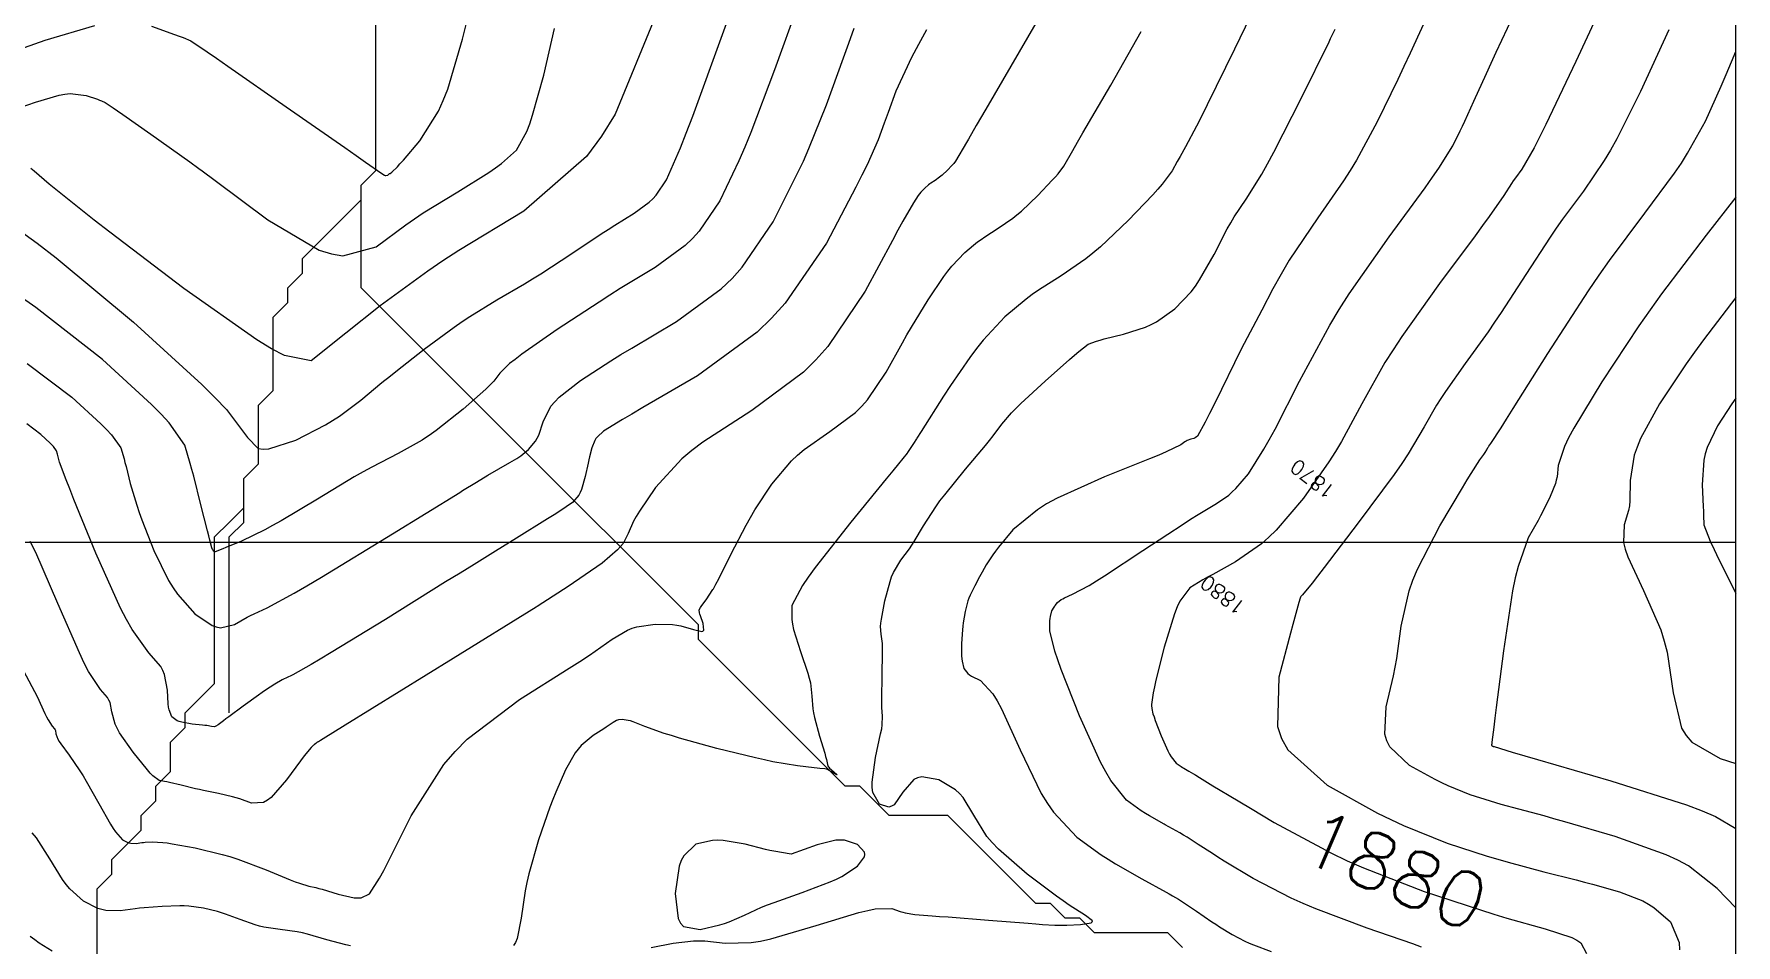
# Model space of a CAD drawing. Header units: metres. Extents: x 837475 to 838479, y 1189012 to 1191015.
# Drawn here: x 838360.5 to 838476.5, y 1189786.4 to 1189848.5 of the extents above; entities that cross this region are included whole.
import ezdxf

# ---------------------------------------------------------------- set-up
doc = ezdxf.new("R2010")
doc.units = ezdxf.units.M
doc.header["$LTSCALE"] = 0.3
doc.layers.add('COORD', color=7, linetype='Continuous', lineweight=20)
for name, color, linetype in [('COTAS 10', 1, 'Continuous'), ('COTAS INT', 252, 'Continuous'), ('DRENAJE', 5, 'Continuous'), ('TEXT', 7, 'Continuous')]:
    doc.layers.add(name, color=color, linetype=linetype)
doc.styles.get("Standard").update_dxf_attribs({"font": 'simplex.shx'})

msp = doc.modelspace()

# ---------------------------------------------------------------- linework, layer by layer
at = {"layer": 'COORD'}
msp.add_line((837476.51, 1189813.87), (838476.51, 1189813.87), dxfattribs=at)
msp.add_lwpolyline([(837476.51, 1189013.87), (838476.51, 1189013.87), (838476.51, 1191013.87), (837476.51, 1191013.87)], close=True, dxfattribs=at)
at = {"layer": 'COTAS 10'}
for points in [[(838359.51, 1189835.15), (838360.74, 1189834.25), (838362.03, 1189833.26), (838367.29, 1189828.88), (838371.95, 1189824.63), (838372.87, 1189823.72), (838373.64, 1189822.92), (838375.06, 1189821), (838375.8, 1189820.26), (838376.13, 1189820.21), (838376.52, 1189820.22), (838378.36, 1189820.82), (838380.38, 1189821.87), (838380.87, 1189822.17), (838381.34, 1189822.46), (838382.8, 1189823.55), (838384.23, 1189824.75), (838384.43, 1189824.91), (838384.69, 1189825.12), (838385.17, 1189825.5), (838387.11, 1189827.03), (838389.15, 1189828.54), (838389.69, 1189828.91), (838390.22, 1189829.26), (838392.07, 1189830.39), (838393.94, 1189831.48), (838394.49, 1189831.82), (838395.05, 1189832.17), (838397.18, 1189833.56), (838399.17, 1189834.89), (838399.65, 1189835.2), (838400.1, 1189835.49), (838401.43, 1189836.3), (838402.45, 1189837.05), (838402.7, 1189837.29), (838402.93, 1189837.54), (838403.63, 1189838.57), (838404.58, 1189840.77), (838404.97, 1189841.76), (838405.41, 1189842.92), (838407.45, 1189848.48), (838409.46, 1189854.06)], [(838467.61, 1189850.96), (838465.59, 1189846.65), (838463.55, 1189842.35), (838463.12, 1189841.49), (838462.75, 1189840.76), (838461.93, 1189839.31), (838461.48, 1189838.71), (838461.34, 1189838.52), (838461.21, 1189838.32), (838460.69, 1189837.52), (838459.69, 1189836.07), (838459.25, 1189835.47), (838458.74, 1189834.77), (838456.31, 1189831.5), (838453.74, 1189827.89), (838453.14, 1189826.98), (838452.59, 1189826.11), (838451.02, 1189823.29), (838449.64, 1189820.74), (838449.22, 1189820.04), (838448.77, 1189819.34), (838447.03, 1189816.86), (838445.18, 1189814.69), (838444.68, 1189814.2), (838444.18, 1189813.75), (838442.4, 1189812.52), (838440.85, 1189811.67), (838440.5, 1189811.48), (838440.18, 1189811.29), (838439.3, 1189810.75), (838438.62, 1189809.85), (838438.43, 1189809.45), (838438.24, 1189808.98), (838437.54, 1189806.71), (838436.98, 1189804.45), (838436.88, 1189803.99), (838436.79, 1189803.59), (838436.68, 1189802.8), (838436.67, 1189802.73), (838436.71, 1189802.53), (838436.78, 1189802.16), (838436.85, 1189801.95), (838436.93, 1189801.71), (838437.33, 1189800.65), (838437.8, 1189799.63), (838437.91, 1189799.41), (838438.02, 1189799.23), (838438.37, 1189798.79), (838438.7, 1189798.56), (838438.79, 1189798.5), (838438.88, 1189798.44), (838439.23, 1189798.24), (838439.55, 1189798.06), (838439.63, 1189798.01), (838439.71, 1189797.97), (838439.95, 1189797.81), (838440.86, 1189797.25), (838441.36, 1189796.95), (838441.97, 1189796.59), (838443.43, 1189795.72), (838445.05, 1189794.75), (838448.91, 1189792.67), (838450.02, 1189792.14), (838451.13, 1189791.65), (838455.26, 1189790.04), (838459.1, 1189788.78), (838460.02, 1189788.49), (838460.89, 1189788.22), (838463.52, 1189787.5), (838465.32, 1189786.91), (838465.66, 1189786.73), (838465.93, 1189786.54), (838466.33, 1189785.81)], [(838359.79, 1189805.09), (838360.74, 1189803.35), (838361.25, 1189802.19), (838361.37, 1189801.95), (838361.47, 1189801.75), (838361.75, 1189801.32), (838361.92, 1189801.13), (838361.95, 1189801.07), (838361.97, 1189801.01), (838362.01, 1189800.79), (838362.15, 1189800.43), (838362.24, 1189800.28), (838362.34, 1189800.11), (838362.91, 1189799.34), (838363.64, 1189798.28), (838363.86, 1189797.93), (838364.08, 1189797.56), (838364.94, 1189796.03), (838365.73, 1189794.63), (838365.91, 1189794.34), (838366.08, 1189794.1), (838366.54, 1189793.57), (838366.91, 1189793.38), (838367.01, 1189793.35), (838367.11, 1189793.33), (838367.47, 1189793.32), (838367.86, 1189793.37), (838367.98, 1189793.38), (838368.1, 1189793.4), (838368.56, 1189793.43), (838369.3, 1189793.39), (838369.6, 1189793.35), (838369.94, 1189793.3), (838371.5, 1189793.02), (838373.35, 1189792.57), (838373.87, 1189792.42), (838374.4, 1189792.25), (838376.34, 1189791.51), (838377.98, 1189790.83), (838378.32, 1189790.7), (838378.61, 1189790.6), (838379.24, 1189790.41), (838379.73, 1189790.31), (838379.93, 1189790.25), (838380.16, 1189790.19), (838381.24, 1189789.85), (838382.34, 1189789.61), (838382.59, 1189789.6), (838382.81, 1189789.61), (838383.39, 1189789.87), (838384.07, 1189790.95), (838384.35, 1189791.48), (838384.68, 1189792.11), (838386.21, 1189795.21), (838388.44, 1189798.71), (838389.21, 1189799.59), (838390.04, 1189800.43), (838393.6, 1189803.14), (838396.99, 1189805.26), (838397.72, 1189805.73), (838398.37, 1189806.15), (838399.93, 1189807.25), (838400.97, 1189807.86), (838401.28, 1189807.99), (838401.6, 1189808.09), (838402.84, 1189808.27), (838404.04, 1189808.24), (838404.33, 1189808.2), (838404.61, 1189808.16), (838405.47, 1189807.91), (838406.03, 1189807.77), (838406.11, 1189807.8), (838406.17, 1189807.86), (838406.12, 1189808.31), (838405.94, 1189808.84), (838405.9, 1189808.95), (838405.87, 1189809.04), (838405.84, 1189809.24), (838405.93, 1189809.41), (838405.98, 1189809.47), (838406.04, 1189809.55), (838406.33, 1189809.93), (838406.79, 1189810.64), (838406.82, 1189810.69), (838406.99, 1189811), (838407.19, 1189811.37), (838408.04, 1189813.08), (838409.05, 1189815.03), (838409.34, 1189815.55), (838409.65, 1189816.06), (838410.8, 1189817.83), (838412.14, 1189819.41), (838412.56, 1189819.81), (838413, 1189820.19), (838414.76, 1189821.41), (838416.5, 1189822.7), (838416.93, 1189823.13), (838417.33, 1189823.58), (838418.59, 1189825.46), (838419.7, 1189827.47), (838420.01, 1189828), (838420.32, 1189828.54), (838421.45, 1189830.39), (838422.53, 1189831.98), (838422.8, 1189832.34), (838423.07, 1189832.68), (838423.96, 1189833.63), (838424.55, 1189834.12), (838424.82, 1189834.34), (838425.06, 1189834.52), (838425.31, 1189834.7), (838426.23, 1189835.29), (838427.22, 1189835.97), (838427.51, 1189836.2), (838427.81, 1189836.45), (838428.94, 1189837.52), (838429.92, 1189838.55), (838430.13, 1189838.78), (838430.31, 1189838.98), (838430.7, 1189839.52), (838431.32, 1189840.59), (838431.63, 1189841.14), (838432.01, 1189841.79), (838433.9, 1189845.04), (838435.98, 1189848.7)], [(838476.51, 1189823.68), (838476.24, 1189823.3), (838475.25, 1189821.81), (838474.55, 1189820.33), (838474.42, 1189819.9), (838474.32, 1189819.46), (838474.21, 1189817.78), (838474.27, 1189816.3), (838474.29, 1189815.99), (838474.3, 1189815.71), (838474.33, 1189815.05), (838474.75, 1189813.93), (838475.02, 1189813.36), (838475.35, 1189812.68), (838476.51, 1189810.38)]]:
    msp.add_lwpolyline(points, dxfattribs=at)
at = {"layer": 'COTAS INT'}
for points in [[(838368.52, 1189849.05), (838370.1, 1189848.5), (838370.42, 1189848.38), (838370.69, 1189848.28), (838371.21, 1189848.06), (838372.32, 1189847.3), (838372.95, 1189846.87), (838373.73, 1189846.33), (838377.71, 1189843.56), (838381.69, 1189840.78), (838382.47, 1189840.24), (838383.11, 1189839.79), (838384.23, 1189839), (838384.41, 1189838.89), (838384.46, 1189838.88), (838384.5, 1189838.87), (838384.62, 1189838.9), (838384.72, 1189838.98), (838384.75, 1189839), (838384.79, 1189839.02), (838384.91, 1189839.1), (838385.28, 1189839.47), (838385.46, 1189839.68), (838385.69, 1189839.93), (838386.81, 1189841.23), (838388.08, 1189843.26), (838388.41, 1189843.98), (838388.72, 1189844.77), (838389.73, 1189848.18), (838390.54, 1189851.48)], [(838444.17, 1189851.31), (838442.34, 1189847.5), (838440.47, 1189843.69), (838440.08, 1189842.9), (838439.74, 1189842.24), (838439, 1189840.82), (838438.63, 1189840.18), (838438.43, 1189839.83), (838438.08, 1189839.19), (838437.41, 1189838.28), (838437.11, 1189837.94), (838436.77, 1189837.55), (838435.1, 1189835.8), (838433.2, 1189834), (838432.69, 1189833.58), (838432.21, 1189833.19), (838430.53, 1189832.04), (838428.97, 1189831.05), (838428.55, 1189830.75), (838428.14, 1189830.44), (838426.69, 1189829.24), (838425.2, 1189827.65), (838424.75, 1189827.08), (838424.29, 1189826.47), (838422.99, 1189824.56), (838422.5, 1189823.83), (838420.98, 1189821.42), (838420.68, 1189820.96), (838420.66, 1189820.92), (838420.45, 1189820.59), (838420.06, 1189819.98), (838420.04, 1189819.96), (838420.03, 1189819.95), (838420.03, 1189819.95), (838420.02, 1189819.93), (838419.43, 1189819.2), (838419.06, 1189818.74), (838418.59, 1189818.18), (838416.19, 1189815.23), (838413.76, 1189812.13), (838413.28, 1189811.48), (838412.89, 1189810.9), (838412.17, 1189809.55), (838412.16, 1189808.59), (838412.22, 1189808.27), (838412.29, 1189807.91), (838412.76, 1189806.41), (838413.26, 1189804.92), (838413.35, 1189804.58), (838413.43, 1189804.26), (838413.53, 1189803.36), (838413.6, 1189802.5), (838413.65, 1189802.22), (838413.71, 1189801.91), (838414.06, 1189800.63), (838414.41, 1189799.47), (838414.47, 1189799.24), (838414.53, 1189799.05), (838414.59, 1189798.69), (838414.65, 1189798.56), (838414.69, 1189798.51), (838414.74, 1189798.45), (838415.03, 1189798.19), (838415.25, 1189798), (838415.25, 1189797.99), (838415.24, 1189797.99), (838414.99, 1189798.13), (838414.66, 1189798.32), (838414.59, 1189798.35), (838414.54, 1189798.38), (838414.41, 1189798.41), (838414.08, 1189798.43), (838413.9, 1189798.44), (838413.68, 1189798.47), (838412.55, 1189798.6), (838410.87, 1189798.89), (838410.3, 1189799.01), (838409.68, 1189799.15), (838407.05, 1189799.8), (838404.52, 1189800.5), (838403.96, 1189800.67), (838403.46, 1189800.82), (838402.15, 1189801.29), (838401.35, 1189801.61), (838401.18, 1189801.67), (838401.02, 1189801.71), (838400.61, 1189801.78), (838400.35, 1189801.74), (838400.28, 1189801.72), (838400.21, 1189801.7), (838399.98, 1189801.56), (838399.65, 1189801.33), (838399.51, 1189801.24), (838399.35, 1189801.14), (838398.62, 1189800.68), (838397.81, 1189800), (838397.6, 1189799.75), (838397.4, 1189799.49), (838396.73, 1189798.34), (838396.07, 1189796.82), (838395.88, 1189796.32), (838395.68, 1189795.78), (838394.91, 1189793.56), (838394.24, 1189791.25), (838394.1, 1189790.66), (838393.98, 1189790.09), (838393.71, 1189788.23), (838393.44, 1189786.84), (838393.33, 1189786.57), (838393.19, 1189786.35)], [(838412.59, 1189850.53), (838410.98, 1189846.09), (838409.37, 1189841.81), (838408.96, 1189840.81), (838408.56, 1189839.87), (838407.26, 1189837.14), (838405.85, 1189835.08), (838405.39, 1189834.57), (838404.9, 1189834.09), (838402.86, 1189832.61), (838400.47, 1189831.16), (838399.76, 1189830.71), (838399.03, 1189830.24), (838396.18, 1189828.36), (838393.76, 1189826.68), (838393.3, 1189826.33), (838392.92, 1189826.04), (838392.27, 1189825.4), (838391.85, 1189824.84), (838391.6, 1189824.59), (838391.3, 1189824.31), (838389.76, 1189822.94), (838387.93, 1189821.49), (838387.45, 1189821.15), (838387.27, 1189821.02), (838386.97, 1189820.83), (838385.33, 1189819.92), (838383.53, 1189818.99), (838382.95, 1189818.66), (838382.33, 1189818.31), (838379.83, 1189816.8), (838377.37, 1189815.33), (838376.78, 1189815), (838376.24, 1189814.71), (838374.65, 1189813.94), (838373.59, 1189813.5), (838373.38, 1189813.42), (838373.21, 1189813.34), (838372.92, 1189813.22), (838372.87, 1189813.21), (838372.85, 1189813.21), (838372.84, 1189813.21), (838372.78, 1189813.25), (838372.72, 1189813.32), (838372.7, 1189813.35), (838372.69, 1189813.37), (838372.63, 1189813.48), (838372.49, 1189814), (838372.42, 1189814.29), (838372.33, 1189814.64), (838371.89, 1189816.41), (838371.4, 1189818.36), (838371.28, 1189818.82), (838371.17, 1189819.24), (838370.8, 1189820.49), (838369.73, 1189822), (838369.18, 1189822.59), (838368.52, 1189823.26), (838365.19, 1189826.32), (838360.64, 1189829.88), (838359.21, 1189830.86)], [(838455.96, 1189850.83), (838454.3, 1189847.22), (838453.87, 1189846.3), (838453.46, 1189845.42), (838452.06, 1189842.53), (838450.64, 1189839.92), (838450.21, 1189839.21), (838449.76, 1189838.5), (838448.01, 1189835.98), (838446.07, 1189833.09), (838445.52, 1189832.15), (838444.95, 1189831.15), (838444.19, 1189829.69), (838442.8, 1189827.02), (838440.99, 1189823.35), (838440.64, 1189822.64), (838440.34, 1189822.06), (838439.81, 1189821.09), (838439.66, 1189820.99), (838439.61, 1189820.96), (838439.56, 1189820.94), (838439.36, 1189820.88), (838439.11, 1189820.79), (838439.04, 1189820.76), (838438.96, 1189820.71), (838438.67, 1189820.51), (838437.68, 1189820.03), (838437.17, 1189819.81), (838436.55, 1189819.55), (838433.48, 1189818.32), (838430.25, 1189816.87), (838429.53, 1189816.47), (838428.9, 1189816.08), (838427.23, 1189814.7), (838426.25, 1189813.52), (838426.04, 1189813.25), (838425.86, 1189813), (838425.42, 1189812.33), (838425.14, 1189811.81), (838425.05, 1189811.65), (838424.96, 1189811.5), (838424.63, 1189810.89), (838424.31, 1189810.24), (838424.23, 1189810.05), (838424.17, 1189809.86), (838423.97, 1189809.14), (838423.84, 1189808.36), (838423.82, 1189808.13), (838423.79, 1189807.89), (838423.74, 1189806.96), (838423.74, 1189806.11), (838423.76, 1189805.91), (838423.78, 1189805.74), (838423.9, 1189805.25), (838424.16, 1189804.9), (838424.28, 1189804.81), (838424.41, 1189804.72), (838425.02, 1189804.42), (838425.87, 1189803.52), (838426.15, 1189803.05), (838426.46, 1189802.5), (838427.72, 1189799.71), (838429.17, 1189796.73), (838429.58, 1189796.05), (838430.01, 1189795.44), (838431.59, 1189793.75), (838433.26, 1189792.55), (838433.73, 1189792.24), (838434.22, 1189791.93), (838436.01, 1189790.91), (838437.69, 1189789.99), (838437.89, 1189789.87), (838438.11, 1189789.75), (838438.51, 1189789.51), (838439.75, 1189788.7), (838440.8, 1189787.98), (838441.06, 1189787.8), (838441.32, 1189787.64), (838442.17, 1189787.11), (838443.05, 1189786.65), (838443.33, 1189786.52), (838443.63, 1189786.4), (838444.84, 1189785.94)], [(838455.08, 1189786.24), (838454.48, 1189786.46), (838451.38, 1189787.54), (838447.87, 1189788.85), (838447.01, 1189789.22), (838446.19, 1189789.59), (838443.61, 1189790.93), (838441.64, 1189792.11), (838441.21, 1189792.38), (838440.83, 1189792.62), (838439.85, 1189793.25), (838439.11, 1189793.74), (838438.87, 1189793.88), (838438.62, 1189794.03), (838437.62, 1189794.58), (838437.54, 1189794.62), (838436.55, 1189795.19), (838436.26, 1189795.37), (838435.98, 1189795.55), (838434.98, 1189796.27), (838433.9, 1189797.61), (838433.56, 1189798.19), (838433.2, 1189798.86), (838431.77, 1189802.01), (838430.53, 1189805.18), (838430.29, 1189805.85), (838430.09, 1189806.44), (838429.76, 1189807.81), (838429.76, 1189808.51), (838429.77, 1189808.67), (838429.79, 1189808.8), (838429.89, 1189809.18), (838430.04, 1189809.43), (838430.08, 1189809.49), (838430.12, 1189809.55), (838430.27, 1189809.75), (838430.52, 1189809.95), (838430.63, 1189810), (838430.75, 1189810.07), (838431.3, 1189810.31), (838432.43, 1189810.92), (838432.92, 1189811.22), (838433.47, 1189811.57), (838436.1, 1189813.29), (838437.79, 1189814.41), (838438.76, 1189815.05), (838439.34, 1189815.43), (838439.85, 1189815.75), (838441.12, 1189816.51), (838441.95, 1189817.08), (838442.18, 1189817.29), (838442.42, 1189817.52), (838443.28, 1189818.53), (838444.34, 1189820.2), (838444.71, 1189820.84), (838445.1, 1189821.57), (838446.76, 1189824.85), (838448.83, 1189828.67), (838449.47, 1189829.73), (838450.15, 1189830.8), (838452.88, 1189834.7), (838455.33, 1189838.03), (838455.84, 1189838.75), (838456.27, 1189839.37), (838457.21, 1189840.89), (838457.71, 1189841.92), (838457.87, 1189842.25), (838458.03, 1189842.58), (838458.65, 1189843.94), (838459.52, 1189845.84), (838459.84, 1189846.53), (838460.18, 1189847.28), (838461.71, 1189850.55)], [(838358.05, 1189846.96), (838361.27, 1189848.1), (838364.66, 1189849.11)], [(838360.05, 1189826.06), (838363.09, 1189823.76), (838365.07, 1189821.94), (838365.46, 1189821.54), (838365.79, 1189821.19), (838366.43, 1189820.29), (838366.65, 1189819.55), (838366.71, 1189819.3), (838366.79, 1189819.02), (838367.08, 1189817.86), (838367.52, 1189816.38), (838367.68, 1189815.9), (838367.87, 1189815.39), (838368.69, 1189813.3), (838369.69, 1189811.25), (838369.99, 1189810.76), (838370.3, 1189810.31), (838371.48, 1189808.98), (838372.65, 1189808.19), (838372.94, 1189808.09), (838373.23, 1189808.03), (838374.17, 1189808.24), (838375.04, 1189808.74), (838375.28, 1189808.86), (838375.52, 1189808.98), (838376.4, 1189809.38), (838378.25, 1189810.38), (838379.11, 1189810.88), (838380.11, 1189811.48), (838384.95, 1189814.44), (838389.53, 1189817.26), (838389.72, 1189817.38), (838390.67, 1189817.96), (838391.45, 1189818.44), (838392.95, 1189819.31), (838393.42, 1189819.57), (838393.56, 1189819.66), (838393.69, 1189819.76), (838394.22, 1189820.18), (838394.7, 1189820.75), (838394.81, 1189820.95), (838394.92, 1189821.16), (838395.22, 1189822.08), (838395.75, 1189823.14), (838396.01, 1189823.44), (838396.31, 1189823.75), (838397.76, 1189824.9), (838399.83, 1189826.23), (838400.51, 1189826.66), (838401.25, 1189827.1), (838404.3, 1189828.91), (838407.35, 1189831.14), (838408.09, 1189831.86), (838408.78, 1189832.62), (838410.89, 1189835.71), (838412.54, 1189838.98), (838412.95, 1189839.85), (838413.33, 1189840.71), (838414.52, 1189843.7), (838415.68, 1189846.9), (838416.04, 1189847.89), (838416.42, 1189848.92)], [(838428.79, 1189849.26), (838425.38, 1189843.4), (838424.73, 1189842.28), (838424.2, 1189841.36), (838424.06, 1189841.13), (838423.32, 1189839.85), (838423.2, 1189839.69), (838423.14, 1189839.62), (838423.08, 1189839.55), (838422.77, 1189839.23), (838422.42, 1189838.9), (838422.33, 1189838.82), (838422.24, 1189838.75), (838421.93, 1189838.54), (838421.65, 1189838.35), (838421.57, 1189838.3), (838421.49, 1189838.24), (838421.23, 1189838.02), (838420.95, 1189837.73), (838420.87, 1189837.62), (838420.78, 1189837.51), (838420.45, 1189837.02), (838419.73, 1189835.75), (838419.4, 1189835.15), (838419.02, 1189834.45), (838417.16, 1189830.99), (838414.62, 1189827.21), (838413.81, 1189826.3), (838412.95, 1189825.45), (838409.43, 1189822.84), (838406.1, 1189820.69), (838405.35, 1189820.11), (838404.68, 1189819.55), (838402.87, 1189817.6), (838401.78, 1189815.98), (838401.56, 1189815.62), (838401.38, 1189815.29), (838401.01, 1189814.45), (838400.67, 1189813.78), (838400.49, 1189813.57), (838400.29, 1189813.34), (838399.25, 1189812.44), (838396.93, 1189810.85), (838395.91, 1189810.19), (838394.81, 1189809.48), (838394.73, 1189809.43), (838389.09, 1189805.92), (838381.73, 1189801.38), (838380.23, 1189800.45), (838380.04, 1189800.33), (838380, 1189800.31), (838379.97, 1189800.29), (838379.9, 1189800.25), (838379.88, 1189800.24), (838379.87, 1189800.24), (838379.87, 1189800.23), (838379.84, 1189800.22), (838379.79, 1189800.19), (838379.78, 1189800.18), (838379.73, 1189800.14), (838379.64, 1189800.07), (838379.61, 1189800.04), (838379.57, 1189800.01), (838379.41, 1189799.86), (838379.04, 1189799.42), (838378.87, 1189799.2), (838378.67, 1189798.94), (838377.73, 1189797.65), (838376.68, 1189796.46), (838376.42, 1189796.26), (838376.16, 1189796.12), (838375.34, 1189796.07), (838374.54, 1189796.36), (838374.3, 1189796.43), (838374.05, 1189796.5), (838373.08, 1189796.73), (838372.06, 1189796.93), (838371.79, 1189796.99), (838371.52, 1189797.05), (838370.55, 1189797.28), (838369.74, 1189797.48), (838369.56, 1189797.52), (838369.41, 1189797.55), (838369.04, 1189797.62), (838368.62, 1189797.93), (838368.44, 1189798.11), (838368.24, 1189798.34), (838367.27, 1189799.54), (838366.35, 1189800.86), (838366.18, 1189801.17), (838366.04, 1189801.46), (838365.81, 1189802.29), (838365.7, 1189802.93), (838365.62, 1189803.1), (838365.53, 1189803.26), (838365.05, 1189803.82), (838364.24, 1189805.04), (838363.94, 1189805.62), (838363.61, 1189806.31), (838362.14, 1189809.68), (838360.63, 1189813.15), (838360.26, 1189813.9)], [(838402.87, 1189849.75), (838400.13, 1189843.06), (838399.19, 1189841.55), (838398.18, 1189840.18), (838393.89, 1189836.45), (838389.48, 1189833.76), (838388.39, 1189833.05), (838387.36, 1189832.36), (838384.11, 1189829.98), (838381.76, 1189828.11), (838379.41, 1189826.24), (838377.58, 1189826.6), (838376.71, 1189827.05), (838375.7, 1189827.67), (838370.73, 1189831.17), (838365.69, 1189835.01), (838364.62, 1189835.83), (838363.7, 1189836.55), (838361.55, 1189838.29), (838360.52, 1189839.17), (838360.31, 1189839.35)], [(838359.06, 1189843.33), (838360.61, 1189843.88), (838362.23, 1189844.36), (838362.62, 1189844.43), (838362.98, 1189844.46), (838364.08, 1189844.34), (838364.84, 1189844.07), (838364.99, 1189844.02), (838365.12, 1189843.97), (838365.37, 1189843.86), (838365.9, 1189843.5), (838366.21, 1189843.29), (838366.58, 1189843.03), (838368.48, 1189841.7), (838371.14, 1189839.81), (838371.75, 1189839.36), (838371.98, 1189839.2), (838372.87, 1189838.54), (838376.46, 1189835.86), (838379.96, 1189833.79), (838380.79, 1189833.52), (838381.56, 1189833.39), (838383.84, 1189834.02), (838385.85, 1189835.51), (838386.44, 1189835.92), (838387.05, 1189836.33), (838389.4, 1189837.77), (838391.51, 1189839.08), (838391.97, 1189839.39), (838392.38, 1189839.69), (838393.4, 1189840.61), (838394.1, 1189841.88), (838394.3, 1189842.4), (838394.5, 1189842.98), (838395.26, 1189845.71), (838395.98, 1189848.89)], [(838421.35, 1189848.81), (838420.8, 1189847.81), (838420.33, 1189846.92), (838419.26, 1189844.63), (838418.73, 1189843.17), (838418.59, 1189842.8), (838418.47, 1189842.45), (838418.06, 1189841.31), (838417.29, 1189839.61), (838416.94, 1189838.9), (838416.52, 1189838.08), (838414.52, 1189834.27), (838411.71, 1189830.16), (838410.79, 1189829.15), (838409.8, 1189828.19), (838405.73, 1189825.21), (838402.02, 1189823.05), (838401.27, 1189822.6), (838400.63, 1189822.23), (838399.34, 1189821.44), (838398.91, 1189821.05), (838398.81, 1189820.93), (838398.73, 1189820.81), (838398.53, 1189820.31), (838398.38, 1189819.68), (838398.34, 1189819.47), (838398.29, 1189819.25), (838398.09, 1189818.34), (838397.83, 1189817.46), (838397.74, 1189817.26), (838397.64, 1189817.08), (838397.22, 1189816.58), (838396.35, 1189815.99), (838395.97, 1189815.74), (838395.52, 1189815.46), (838393.41, 1189814.14), (838391.96, 1189813.24), (838390.51, 1189812.34), (838389.57, 1189811.76), (838388.57, 1189811.15), (838384.47, 1189808.6), (838380.77, 1189806.33), (838380.02, 1189805.88), (838379.4, 1189805.51), (838378.15, 1189804.81), (838377.69, 1189804.6), (838377.56, 1189804.54), (838377.43, 1189804.47), (838376.93, 1189804.18), (838376.29, 1189803.77), (838376.07, 1189803.61), (838375.82, 1189803.44), (838374.77, 1189802.68), (838373.79, 1189801.96), (838373.59, 1189801.81), (838373.42, 1189801.68), (838373.07, 1189801.41), (838372.91, 1189801.31), (838372.86, 1189801.29), (838372.81, 1189801.28), (838372.62, 1189801.3), (838372.3, 1189801.35), (838372.16, 1189801.37), (838372.01, 1189801.39), (838371.3, 1189801.46), (838370.58, 1189801.58), (838370.42, 1189801.63), (838370.28, 1189801.69), (838369.92, 1189801.96), (838369.72, 1189802.44), (838369.69, 1189802.62), (838369.66, 1189802.83), (838369.61, 1189803.78), (838369.42, 1189804.84), (838369.3, 1189805.12), (838369.15, 1189805.39), (838368.35, 1189806.32), (838367.2, 1189807.9), (838366.82, 1189808.58), (838366.42, 1189809.37), (838364.74, 1189813.12), (838363.24, 1189816.77), (838362.95, 1189817.5), (838362.7, 1189818.11), (838362.26, 1189819.32), (838362.17, 1189819.69), (838362.15, 1189819.77), (838362.12, 1189819.86), (838362.05, 1189820.09), (838361.85, 1189820.38), (838361.75, 1189820.49), (838361.62, 1189820.62), (838360.99, 1189821.2), (838360.02, 1189821.94)], [(838402.59, 1189786.21), (838404.08, 1189786.51), (838405.47, 1189786.67), (838405.86, 1189786.68), (838406.24, 1189786.67), (838407.62, 1189786.52), (838409.4, 1189786.56), (838410.04, 1189786.66), (838410.74, 1189786.81), (838413.82, 1189787.71), (838416.73, 1189788.6), (838417.34, 1189788.75), (838417.85, 1189788.86), (838418.98, 1189788.88), (838419.56, 1189788.67), (838419.73, 1189788.62), (838419.9, 1189788.58), (838420.55, 1189788.48), (838421.72, 1189788.38), (838422.23, 1189788.34), (838422.82, 1189788.3), (838425.58, 1189788.08), (838428.27, 1189787.87), (838428.8, 1189787.83), (838429.25, 1189787.79), (838430.1, 1189787.74), (838430.53, 1189787.74), (838430.71, 1189787.74), (838430.91, 1189787.75), (838431.85, 1189787.78), (838432.57, 1189787.91), (838432.64, 1189787.97), (838432.65, 1189788.04), (838432.19, 1189788.41), (838431.07, 1189789.11), (838430.66, 1189789.4), (838430.2, 1189789.72), (838428.2, 1189791.23), (838426.25, 1189792.93), (838425.83, 1189793.37), (838425.46, 1189793.8), (838424.56, 1189795.25), (838423.85, 1189796.45), (838423.6, 1189796.73), (838423.33, 1189796.98), (838422.18, 1189797.66), (838421.02, 1189797.85), (838420.74, 1189797.78), (838420.49, 1189797.67), (838419.74, 1189796.81), (838419.13, 1189795.96), (838418.95, 1189795.85), (838418.78, 1189795.78), (838418.13, 1189795.99), (838417.69, 1189796.8), (838417.64, 1189797.13), (838417.63, 1189797.5), (838417.87, 1189799.17), (838418.22, 1189800.79), (838418.29, 1189801.13), (838418.33, 1189801.41), (838418.35, 1189802), (838418.3, 1189802.58), (838418.3, 1189802.86), (838418.3, 1189803.18), (838418.33, 1189804.76), (838418.35, 1189806.34), (838418.35, 1189806.68), (838418.34, 1189806.96), (838418.26, 1189807.58), (838418.22, 1189808.12), (838418.24, 1189808.35), (838418.28, 1189808.62), (838418.5, 1189809.87), (838418.86, 1189811.19), (838418.97, 1189811.5), (838419.1, 1189811.79), (838419.6, 1189812.63), (838420.18, 1189813.4), (838420.34, 1189813.65), (838420.51, 1189813.91), (838421.14, 1189814.97), (838421.97, 1189816.27), (838422.26, 1189816.68), (838422.59, 1189817.1), (838424, 1189818.84), (838425.36, 1189820.45), (838425.64, 1189820.81), (838425.89, 1189821.12), (838426.47, 1189821.91), (838427.13, 1189822.68), (838427.43, 1189822.98), (838427.77, 1189823.32), (838429.43, 1189824.85), (838431.08, 1189826.32), (838431.43, 1189826.61), (838431.72, 1189826.86), (838432.37, 1189827.36), (838432.93, 1189827.58), (838433.18, 1189827.65), (838433.46, 1189827.73), (838434.78, 1189828.05), (838436.26, 1189828.53), (838436.65, 1189828.71), (838437.02, 1189828.9), (838438.26, 1189829.77), (838439.38, 1189830.94), (838439.67, 1189831.33), (838439.96, 1189831.75), (838440.94, 1189833.48), (838441.84, 1189835.23), (838442.08, 1189835.65), (838442.32, 1189836.05), (838443.14, 1189837.26), (838444.19, 1189838.96), (838444.58, 1189839.66), (838445.01, 1189840.46), (838446.9, 1189844.18), (838448.78, 1189847.99), (838448.89, 1189848.22), (838449.2, 1189848.85)], [(838471.94, 1189848.8), (838471.56, 1189847.96), (838470.01, 1189844.61), (838468.39, 1189841.37), (838467.96, 1189840.6), (838467.54, 1189839.9), (838466.12, 1189837.81), (838464.69, 1189835.9), (838464.27, 1189835.29), (838463.84, 1189834.66), (838462.19, 1189832.13), (838460.51, 1189829.53), (838460.06, 1189828.86), (838459.62, 1189828.22), (838458.06, 1189826.05), (838456.71, 1189824.15), (838456.39, 1189823.67), (838456.1, 1189823.22), (838455.27, 1189821.73), (838454.18, 1189819.9), (838453.73, 1189819.23), (838453.21, 1189818.48), (838450.77, 1189815.18), (838448.45, 1189812.13), (838447.99, 1189811.54), (838447.62, 1189811.07), (838446.97, 1189810.28), (838446.86, 1189810.16), (838446.84, 1189810.11), (838446.81, 1189810.05), (838446.72, 1189809.75), (838446.45, 1189808.75), (838446.32, 1189808.25), (838446.16, 1189807.65), (838445.35, 1189804.65), (838445.26, 1189801.3), (838445.55, 1189800.48), (838445.98, 1189799.71), (838448.66, 1189797.29), (838452.09, 1189795.39), (838452.99, 1189794.94), (838453.86, 1189794.53), (838456.83, 1189793.34), (838459.56, 1189792.45), (838460.28, 1189792.24), (838460.98, 1189792.03), (838463.41, 1189791.38), (838465.62, 1189790.83), (838466.19, 1189790.68), (838466.74, 1189790.53), (838468.58, 1189790.02), (838470.16, 1189789.4), (838470.55, 1189789.18), (838470.92, 1189788.95), (838472.06, 1189787.97), (838472.65, 1189786.56), (838472.67, 1189786.07)], [(838476.51, 1189788.92), (838475.23, 1189790.25), (838473.27, 1189791.78), (838472.55, 1189792.18), (838471.76, 1189792.55), (838468.28, 1189793.8), (838464.86, 1189794.79), (838464.11, 1189795), (838463.44, 1189795.19), (838461.72, 1189795.65), (838460.5, 1189795.98), (838460.14, 1189796.08), (838459.78, 1189796.19), (838458.4, 1189796.64), (838456.9, 1189797.24), (838456.46, 1189797.45), (838456.01, 1189797.67), (838454.27, 1189798.63), (838452.93, 1189799.9), (838452.72, 1189800.32), (838452.59, 1189800.77), (838452.68, 1189802.64), (838453.18, 1189804.74), (838453.29, 1189805.33), (838453.4, 1189805.93), (838453.69, 1189808.14), (838454.24, 1189810.55), (838454.5, 1189811.28), (838454.81, 1189812.03), (838456.33, 1189814.99), (838457.87, 1189817.58), (838458.19, 1189818.11), (838458.46, 1189818.56), (838459.06, 1189819.49), (838459.32, 1189819.84), (838459.37, 1189819.92), (838459.42, 1189819.99), (838459.53, 1189820.17), (838459.61, 1189820.32), (838459.64, 1189820.36), (838459.67, 1189820.41), (838459.81, 1189820.6), (838460.5, 1189821.66), (838460.88, 1189822.26), (838461.34, 1189822.99), (838463.69, 1189826.74), (838466.46, 1189831.01), (838467.19, 1189832.07), (838467.9, 1189833.08), (838470.3, 1189836.31), (838472.33, 1189839.03), (838472.8, 1189839.72), (838473.22, 1189840.39), (838474.43, 1189842.57), (838475.51, 1189844.97), (838475.85, 1189845.77), (838476.22, 1189846.63), (838476.51, 1189847.34)], [(838476.51, 1189837.39), (838474.49, 1189834.81), (838471.44, 1189830.8), (838470.66, 1189829.71), (838469.9, 1189828.63), (838467.37, 1189824.81), (838465.47, 1189821.64), (838465.11, 1189820.98), (838464.82, 1189820.4), (838464.39, 1189819.09), (838464.32, 1189818.33), (838464.27, 1189818.1), (838464.21, 1189817.87), (838463.85, 1189816.97), (838463.35, 1189815.95), (838463.2, 1189815.65), (838463.03, 1189815.34), (838462.36, 1189814.15), (838461.66, 1189812.21), (838461.47, 1189811.43), (838461.29, 1189810.54), (838460.66, 1189806.46), (838460.18, 1189802.59), (838460.08, 1189801.85), (838460.01, 1189801.25), (838459.88, 1189800.23), (838459.87, 1189800.14), (838459.87, 1189800.12), (838459.87, 1189800.1), (838459.86, 1189800.05), (838459.85, 1189800.01), (838459.86, 1189800.01), (838459.86, 1189800), (838459.89, 1189799.97), (838459.92, 1189799.95), (838459.93, 1189799.95), (838459.94, 1189799.95), (838459.97, 1189799.93), (838460, 1189799.93), (838460.01, 1189799.92), (838460.03, 1189799.92), (838461.27, 1189799.55), (838462.99, 1189799.05), (838467.98, 1189797.59), (838473.15, 1189795.94), (838474.21, 1189795.54), (838475.12, 1189795.16), (838476.51, 1189794.33)], [(838476.51, 1189830.56), (838474.29, 1189827.66), (838473.69, 1189826.83), (838473.12, 1189826.03), (838471.31, 1189823.31), (838470.01, 1189820.93), (838469.77, 1189820.34), (838469.58, 1189819.79), (838469.31, 1189818.07), (838469.29, 1189816.69), (838469.25, 1189816.35), (838469.2, 1189816.03), (838468.89, 1189815.05), (838468.85, 1189813.85), (838468.96, 1189813.39), (838469.14, 1189812.87), (838470.21, 1189810.57), (838471.4, 1189807.88), (838471.63, 1189807.12), (838471.83, 1189806.36), (838472.23, 1189803.58), (838472.8, 1189801.19), (838473.12, 1189800.68), (838473.5, 1189800.22), (838475.43, 1189799.11), (838476.51, 1189798.77)], [(838382.08, 1189786.33), (838381.76, 1189786.4), (838380.48, 1189786.75), (838379.16, 1189787.12), (838378.81, 1189787.21), (838378.46, 1189787.28), (838377.29, 1189787.45), (838376.18, 1189787.61), (838375.88, 1189787.68), (838375.59, 1189787.76), (838374.56, 1189788.12), (838373.56, 1189788.5), (838373.29, 1189788.59), (838373.02, 1189788.67), (838372.07, 1189788.9), (838371.07, 1189789.03), (838370.76, 1189789.05), (838370.45, 1189789.05), (838369.24, 1189789.02), (838368.03, 1189788.93), (838367.71, 1189788.9), (838367.4, 1189788.86), (838366.38, 1189788.73), (838365.41, 1189788.75), (838365.14, 1189788.8), (838364.87, 1189788.89), (838363.9, 1189789.39), (838362.96, 1189790.23), (838362.71, 1189790.52), (838362.46, 1189790.85), (838361.59, 1189792.26), (838360.68, 1189793.7), (838360.4, 1189794.04)], [(838412.13, 1189792.59), (838410.93, 1189792.78), (838410.67, 1189792.84), (838410.36, 1189792.91), (838408.98, 1189793.27), (838407.48, 1189793.52), (838407.11, 1189793.54), (838406.76, 1189793.52), (838405.63, 1189793.26), (838404.8, 1189792.48), (838404.63, 1189792.15), (838404.49, 1189791.76), (838404.21, 1189789.91), (838404.42, 1189788.2), (838404.58, 1189787.89), (838404.79, 1189787.66), (838405.92, 1189787.45), (838407.25, 1189787.76), (838407.58, 1189787.86), (838407.9, 1189787.97), (838408.93, 1189788.42), (838410.1, 1189788.96), (838410.51, 1189789.12), (838410.96, 1189789.29), (838412.88, 1189789.97), (838414.77, 1189790.69), (838415.2, 1189790.88), (838415.58, 1189791.07), (838416.64, 1189791.76), (838417.12, 1189792.4), (838417.14, 1189792.56), (838417.12, 1189792.72), (838416.65, 1189793.24), (838415.76, 1189793.53), (838415.47, 1189793.55), (838415.16, 1189793.53), (838413.9, 1189793.22), (838412.13, 1189792.59)], [(838360.25, 1189787), (838360.57, 1189786.76), (838360.86, 1189786.54), (838361.76, 1189786)]]:
    msp.add_lwpolyline(points, dxfattribs=at)
at = {"layer": 'DRENAJE'}
msp.add_line((838382.82, 1189831.21), (838382.82, 1189838.21), dxfattribs=at)
for points in [[(838382.82, 1189838.21, 0), (838383.82, 1189839.21, 0), (838383.82, 1189849.2, 0), (838381.82, 1189851.2, 0), (838380.82, 1189852.2, 0), (838379.82, 1189853.2, 0), (838378.82, 1189854.2, 0), (838377.82, 1189855.2, 0), (838376.82, 1189856.2, 0), (838375.82, 1189857.2, 0), (838373.82, 1189859.2, 0), (838372.82, 1189860.2, 0)], [(838374.82, 1189818.21, 0), (838375.82, 1189819.21, 0), (838375.82, 1189823.21, 0), (838376.82, 1189824.21, 0), (838376.82, 1189829.21, 0), (838377.82, 1189830.21, 0), (838377.82, 1189831.21, 0), (838378.82, 1189832.21, 0), (838378.82, 1189833.21, 0), (838379.82, 1189834.21, 0), (838380.82, 1189835.21, 0), (838381.82, 1189836.21, 0), (838382.82, 1189837.21, 0)], [(838438.8, 1189786.22, 0), (838437.8, 1189787.22, 0), (838432.8, 1189787.22, 0), (838431.8, 1189788.22, 0), (838430.8, 1189788.22, 0), (838429.8, 1189789.22, 0), (838428.8, 1189789.22, 0), (838427.8, 1189790.22, 0), (838426.8, 1189791.22, 0), (838425.8, 1189792.22, 0), (838424.8, 1189793.22, 0), (838423.8, 1189794.22, 0), (838422.8, 1189795.22, 0), (838418.81, 1189795.22, 0), (838417.81, 1189796.22, 0), (838416.81, 1189797.22, 0), (838415.81, 1189797.22, 0), (838414.81, 1189798.22, 0), (838413.81, 1189799.22, 0), (838412.81, 1189800.22, 0), (838411.81, 1189801.22, 0), (838410.81, 1189802.22, 0), (838409.81, 1189803.22, 0), (838408.81, 1189804.22, 0), (838407.81, 1189805.22, 0), (838406.81, 1189806.22, 0), (838405.81, 1189807.22, 0), (838405.81, 1189808.22, 0), (838403.81, 1189810.22, 0), (838402.81, 1189811.22, 0), (838401.81, 1189812.22, 0), (838400.81, 1189813.22, 0), (838399.81, 1189814.22, 0), (838398.81, 1189815.21, 0), (838397.81, 1189816.21, 0), (838396.81, 1189817.21, 0), (838395.81, 1189818.21, 0), (838394.81, 1189819.21, 0), (838393.81, 1189820.21, 0), (838392.81, 1189821.21, 0), (838391.81, 1189822.21, 0), (838389.82, 1189824.21, 0), (838388.82, 1189825.21, 0), (838387.82, 1189826.21, 0), (838385.82, 1189828.21, 0), (838384.82, 1189829.21, 0), (838383.82, 1189830.21, 0), (838382.82, 1189831.21, 0)], [(838373.82, 1189802.22, 0), (838373.82, 1189814.22, 0), (838374.82, 1189815.21, 0), (838374.82, 1189818.21, 0)], [(838364.82, 1189785.22, 0), (838364.82, 1189790.22, 0), (838365.82, 1189791.22, 0), (838365.82, 1189792.22, 0), (838366.82, 1189793.22, 0), (838367.82, 1189794.22, 0), (838367.82, 1189795.22, 0), (838368.82, 1189796.22, 0), (838368.82, 1189797.22, 0), (838369.82, 1189798.22, 0), (838369.82, 1189800.22, 0), (838370.82, 1189801.22, 0), (838370.82, 1189802.22, 0), (838371.82, 1189803.22, 0), (838372.82, 1189804.22, 0), (838372.82, 1189814.22, 0), (838373.82, 1189815.21, 0), (838374.82, 1189816.21, 0)]]:
    msp.add_polyline3d(points, dxfattribs=at)

# ---------------------------------------------------------------- texts
at = {"layer": 'COTAS 10', "insert": (838446.53, 1189792.32), "char_height": 3.8, "attachment_point": 7, "rotation": 336.7701}
msp.add_mtext('1880', dxfattribs=at)
at = {"layer": 'TEXT'}
for s, p in [('1870', (838449.33, 1189817.51)), ('1880', (838443.2, 1189809.6))]:
    msp.add_text(s, height=1, rotation=142.2221, dxfattribs=at).set_placement(p)

doc.saveas('drawing.dxf')
